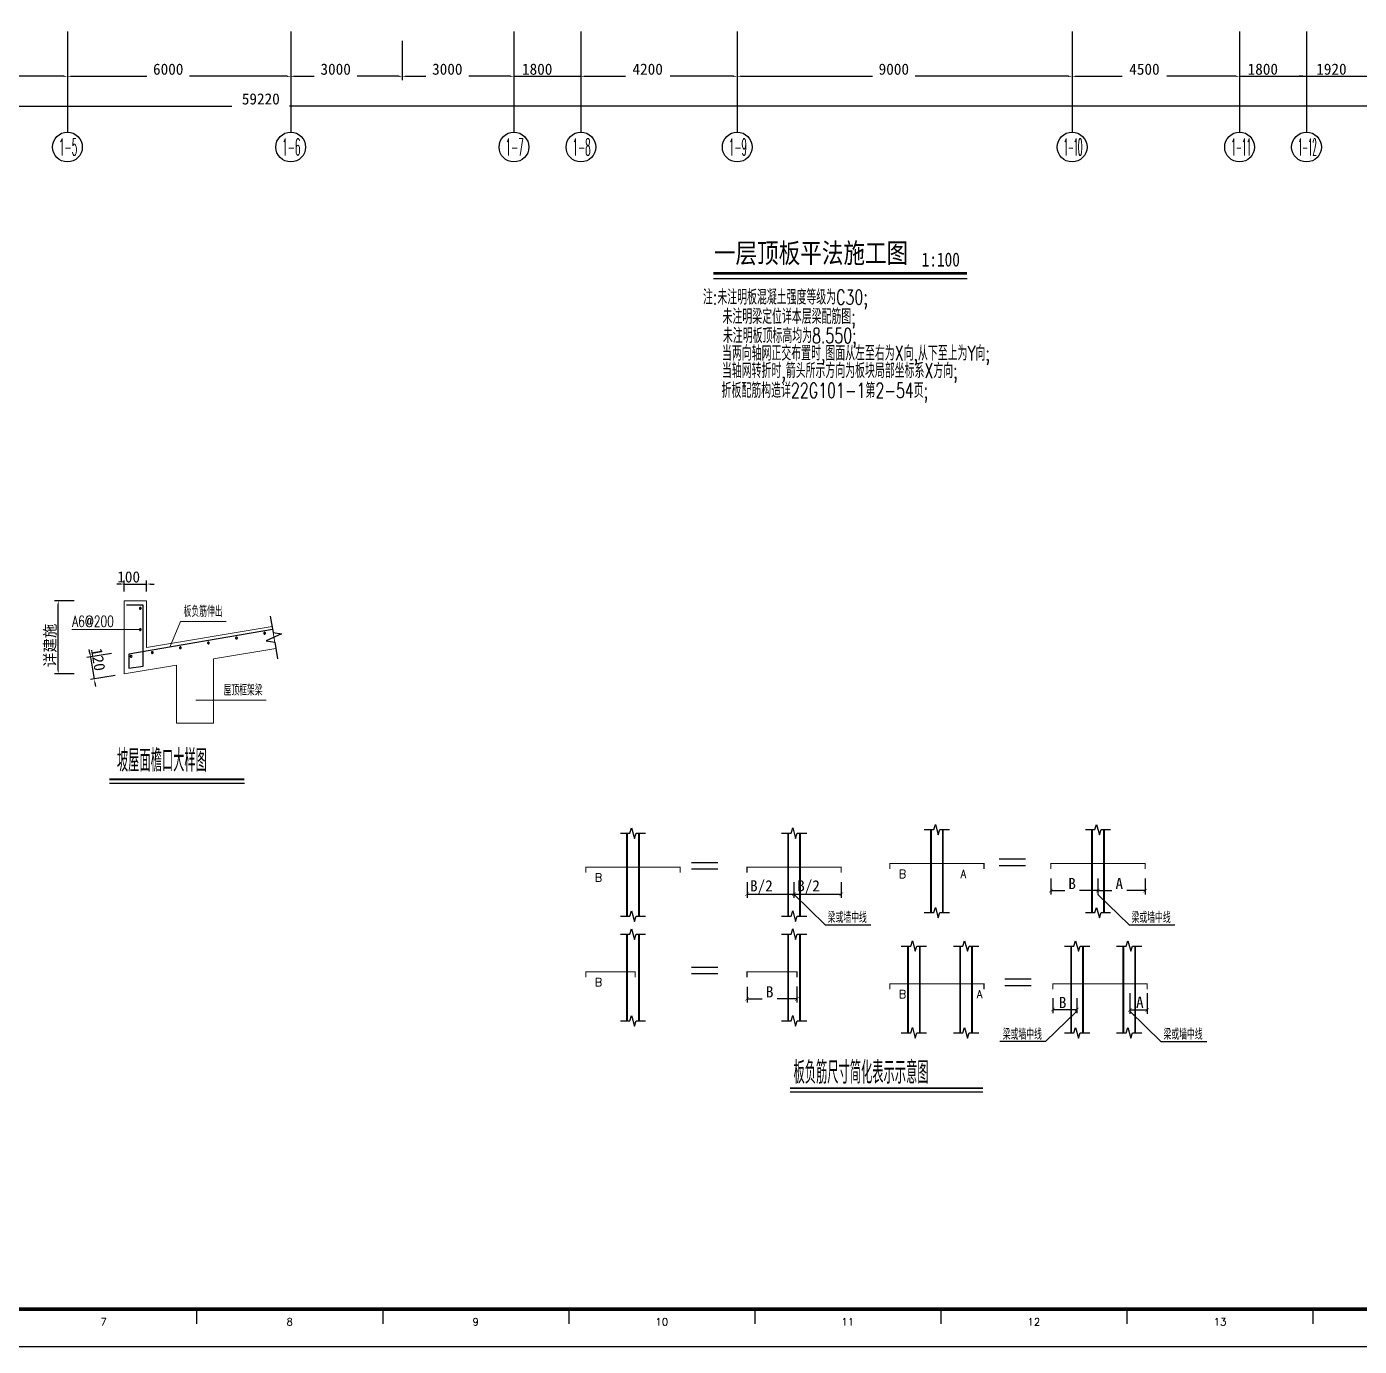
# Model space of a CAD drawing. Header units: inches. Extents: x 18712 to 314639, y 0 to 420500.
# Drawn here: x 51645 to 87459, y 0 to 35461 of the extents above; entities that cross this region are included whole.
import ezdxf
from ezdxf.enums import TextEntityAlignment as Align

# ---------------------------------------------------------------- set-up
doc = ezdxf.new("R2010")
doc.units = ezdxf.units.IN
doc.header["$LTSCALE"] = 1000
doc.header["$MEASUREMENT"] = 0
doc.layers.get('0').update_dxf_attribs({"true_color": 0xffffff})
for name, color, linetype, true_color in [('1305', 1, 'Continuous', 0xff0000), ('1306', 7, 'Continuous', 0x009900), ('AXIS_TEXT', 7, 'Continuous', 0xffffff), ('BEAM', 6, 'Continuous', 0xff00ff), ('DIM', 3, 'Continuous', 0x00ff00), ('DIM_SYMB', 3, 'Continuous', 0x00ff00), ('NUM', 7, 'Continuous', 0xffffff), ('PUB_TEXT', 7, 'Continuous', 0xffffff), ('REIND', 1, 'Continuous', 0xff0000), ('REINL', 1, 'Continuous', 0xff0000), ('TEXT', 7, 'Continuous', 0xffffff), ('THIN', 7, 'Continuous', 0xffffff), ('TK', 7, 'Continuous', 0xffffff), ('ZG-图框层', 4, 'Continuous', 0x00ffff), ('文字', 7, 'Continuous', 0xffffff), ('柱尺寸标注', 3, 'Continuous', 0x00ff00), ('楼板负筋文字', 7, 'Continuous', 0xffffff), ('砖墙', 6, 'Continuous', 0xff00ff), ('粗线', 6, 'Continuous', 0xff00ff), ('细线', 7, 'Continuous', 0xffffff), ('辅助线', 2, 'Continuous', 0xffff00)]:
    doc.layers.add(name, color=color, linetype=linetype, true_color=true_color)
doc.styles.add('-宋体', font='simsun.ttc', dxfattribs={"height": 0.2, "bigfont": 'gbcbig.shx'})
doc.styles.add('_TCH_AXIS', font='txt.shx', dxfattribs={"height": 0.2, "bigfont": 'GBCBIG.shx'})
doc.styles.add('ISOCP', font='txt.shx', dxfattribs={"height": 0.2, "bigfont": 'gbcbig.shx'})
doc.styles.add('TSSD_Label', font='txt.shx', dxfattribs={"height": 0.2, "bigfont": 'gbcbig.shx'})
doc.styles.add('TSSD_Norm', font='txt.shx', dxfattribs={"height": 0.2, "bigfont": 'gbcbig.shx'})
doc.styles.add('TSSD_Rein', font='txt.shx', dxfattribs={"height": 0.2, "bigfont": 'gbcbig.shx'})
doc.dimstyles.new('TSSD_100_100$0', dxfattribs={"dimtxt": 300, "dimasz": 100, "dimexe": 100, "dimexo": 250, "dimgap": 100, "dimtad": 1, "dimdec": 0, "dimzin": 0, "dimdsep": 46, "dimtxsty": 'Standard', "dimcen": 0, "dimclrd": 256, "dimclre": 256, "dimclrt": 7, "dimadec": 0, "dimazin": 0, "dimtfac": 1, "dimtdec": 4, "dimtix": 1, "dimtmove": 2, "dimatfit": 3, "dimfxl": 1, "dimtolj": 1, "dimtzin": 0, "dimarcsym": 0})
doc.dimstyles.new('TSSD_50_100', dxfattribs={"dimtxt": 300, "dimasz": 100, "dimexe": 100, "dimexo": 250, "dimgap": 100, "dimtad": 1, "dimdec": 0, "dimlfac": 0.5, "dimzin": 0, "dimdsep": 46, "dimtxsty": 'Standard', "dimblk": 'ARCHTICK', "dimblk1": 'ARCHTICK', "dimblk2": 'ARCHTICK', "dimcen": 0, "dimclrd": 256, "dimclre": 256, "dimclrt": 7, "dimadec": 0, "dimazin": 0, "dimtfac": 1, "dimtdec": 4, "dimtix": 1, "dimtmove": 2, "dimatfit": 3, "dimfxl": 1, "dimtolj": 1, "dimtzin": 0, "dimarcsym": 0})

# ---------------------------------------------------------------- blocks, each defined once
blk = doc.blocks.new('_ArchTick')
at = {"color": 0, "linetype": 'ByBlock', "const_width": 0.15}
blk.add_lwpolyline([(-0.5, -0.5), (0.5, 0.5)], dxfattribs=at)
blk = doc.blocks.new('*D108')
at = {"layer": 'Defpoints', "color": 0, "transparency": 16777216}
for p in [(81290, 9743), (81758, 9743), (81758, 9039)]:
    blk.add_point(p, dxfattribs=at)
at = {"layer": 'DIM', "lineweight": -2, "transparency": 16777216}
for p, q in [((81290, 9493), (81290, 8939)), ((81758, 9493), (81758, 8939)), ((81290, 9039), (81758, 9039))]:
    blk.add_line(p, q, dxfattribs=at)
at = {"layer": 'DIM', "lineweight": -2, "transparency": 16777216, "xscale": 100, "yscale": 100, "zscale": 100, "rotation": 180}
blk.add_blockref('_ArchTick', (81290, 9039), dxfattribs=at)
at = {"layer": 'DIM', "lineweight": -2, "transparency": 16777216, "xscale": 100, "yscale": 100, "zscale": 100}
blk.add_blockref('_ArchTick', (81758, 9039), dxfattribs=at)
at = {"layer": 'DIM', "color": 7, "true_color": 0xffffff, "transparency": 16777216, "insert": (81560, 9245), "char_height": 300, "attachment_point": 5}
blk.add_mtext('\\A1;A', dxfattribs=at)
blk = doc.blocks.new('*D109')
at = {"layer": 'Defpoints', "color": 0, "transparency": 16777216}
for p in [(79225, 9604), (79866, 9604), (79866, 9050)]:
    blk.add_point(p, dxfattribs=at)
at = {"layer": 'DIM', "lineweight": -2, "transparency": 16777216}
for p, q in [((79225, 9354), (79225, 8950)), ((79866, 9354), (79866, 8950)), ((79225, 9050), (79866, 9050))]:
    blk.add_line(p, q, dxfattribs=at)
at = {"layer": 'DIM', "lineweight": -2, "transparency": 16777216, "xscale": 100, "yscale": 100, "zscale": 100}
blk.add_blockref('_ArchTick', (79225, 9050), dxfattribs=at)
at = {"layer": 'DIM', "lineweight": -2, "transparency": 16777216, "xscale": 100, "yscale": 100, "zscale": 100, "rotation": 180}
blk.add_blockref('_ArchTick', (79866, 9050), dxfattribs=at)
at = {"layer": 'DIM', "color": 7, "true_color": 0xffffff, "transparency": 16777216, "insert": (79484, 9240), "char_height": 300, "attachment_point": 5}
blk.add_mtext('\\A1;B', dxfattribs=at)
blk = doc.blocks.new('*D110')
at = {"layer": 'Defpoints', "color": 0, "transparency": 16777216}
for p in [(80433, 12822), (81703, 12822), (81703, 12245)]:
    blk.add_point(p, dxfattribs=at)
at = {"layer": 'DIM', "lineweight": -2, "transparency": 16777216}
for p, q in [((80433, 12572), (80433, 12145)), ((81703, 12572), (81703, 12145)), ((80433, 12245), (80807, 12245)), ((81703, 12245), (81207, 12245))]:
    blk.add_line(p, q, dxfattribs=at)
at = {"layer": 'DIM', "lineweight": -2, "transparency": 16777216, "xscale": 100, "yscale": 100, "zscale": 100, "rotation": 180}
blk.add_blockref('_ArchTick', (80433, 12245), dxfattribs=at)
at = {"layer": 'DIM', "lineweight": -2, "transparency": 16777216, "xscale": 100, "yscale": 100, "zscale": 100}
blk.add_blockref('_ArchTick', (81703, 12245), dxfattribs=at)
at = {"layer": 'DIM', "color": 7, "true_color": 0xffffff, "transparency": 16777216, "insert": (81007, 12435), "char_height": 300, "attachment_point": 5}
blk.add_mtext('\\A1;A', dxfattribs=at)
blk = doc.blocks.new('*D111')
at = {"layer": 'Defpoints', "color": 0, "transparency": 16777216}
for p in [(79170, 12822), (80433, 12822), (80433, 12245)]:
    blk.add_point(p, dxfattribs=at)
at = {"layer": 'DIM', "lineweight": -2, "transparency": 16777216}
for p, q in [((79170, 12572), (79170, 12145)), ((80433, 12572), (80433, 12145)), ((79170, 12245), (79540, 12245)), ((80433, 12245), (79940, 12245))]:
    blk.add_line(p, q, dxfattribs=at)
at = {"layer": 'DIM', "lineweight": -2, "transparency": 16777216, "xscale": 100, "yscale": 100, "zscale": 100, "rotation": 180}
blk.add_blockref('_ArchTick', (79170, 12245), dxfattribs=at)
at = {"layer": 'DIM', "lineweight": -2, "transparency": 16777216, "xscale": 100, "yscale": 100, "zscale": 100}
blk.add_blockref('_ArchTick', (80433, 12245), dxfattribs=at)
at = {"layer": 'DIM', "color": 7, "true_color": 0xffffff, "transparency": 16777216, "insert": (79740, 12435), "char_height": 300, "attachment_point": 5}
blk.add_mtext('\\A1;B', dxfattribs=at)
blk = doc.blocks.new('*D112')
at = {"layer": 'Defpoints', "color": 0, "transparency": 16777216}
for p in [(71003, 9913), (72345, 9915), (72345, 9336)]:
    blk.add_point(p, dxfattribs=at)
at = {"layer": 'DIM', "lineweight": -2, "transparency": 16777216}
for p, q in [((71003, 9663), (71003, 9236)), ((71003, 9336), (71413, 9336)), ((72345, 9336), (71813, 9336)), ((72345, 9665), (72345, 9236))]:
    blk.add_line(p, q, dxfattribs=at)
at = {"layer": 'DIM', "lineweight": -2, "transparency": 16777216, "xscale": 100, "yscale": 100, "zscale": 100, "rotation": 180}
blk.add_blockref('_ArchTick', (71003, 9336), dxfattribs=at)
at = {"layer": 'DIM', "lineweight": -2, "transparency": 16777216, "xscale": 100, "yscale": 100, "zscale": 100}
blk.add_blockref('_ArchTick', (72345, 9336), dxfattribs=at)
at = {"layer": 'DIM', "color": 7, "true_color": 0xffffff, "transparency": 16777216, "insert": (71613, 9526), "char_height": 300, "attachment_point": 5}
blk.add_mtext('\\A1;B', dxfattribs=at)
blk = doc.blocks.new('*D113')
at = {"layer": 'Defpoints', "color": 0, "transparency": 16777216}
for p in [(72266, 12726), (73536, 12726), (73536, 12149)]:
    blk.add_point(p, dxfattribs=at)
at = {"layer": 'DIM', "lineweight": -2, "transparency": 16777216}
for p, q in [((72266, 12476), (72266, 12049)), ((73536, 12476), (73536, 12049)), ((72266, 12149), (73536, 12149))]:
    blk.add_line(p, q, dxfattribs=at)
at = {"layer": 'DIM', "lineweight": -2, "transparency": 16777216, "xscale": 100, "yscale": 100, "zscale": 100}
blk.add_blockref('_ArchTick', (72266, 12149), dxfattribs=at)
at = {"layer": 'DIM', "lineweight": -2, "transparency": 16777216, "xscale": 100, "yscale": 100, "zscale": 100, "rotation": 180}
blk.add_blockref('_ArchTick', (73536, 12149), dxfattribs=at)
at = {"layer": 'DIM', "color": 7, "true_color": 0xffffff, "transparency": 16777216, "insert": (72656, 12339), "char_height": 300, "attachment_point": 5}
blk.add_mtext('\\A1;B/2', dxfattribs=at)
blk = doc.blocks.new('*D114')
at = {"layer": 'Defpoints', "color": 0, "transparency": 16777216}
for p in [(71003, 12726), (72266, 12726), (72266, 12149)]:
    blk.add_point(p, dxfattribs=at)
at = {"layer": 'DIM', "lineweight": -2, "transparency": 16777216}
for p, q in [((71003, 12476), (71003, 12049)), ((72266, 12476), (72266, 12049)), ((71003, 12149), (72266, 12149))]:
    blk.add_line(p, q, dxfattribs=at)
at = {"layer": 'DIM', "lineweight": -2, "transparency": 16777216, "xscale": 100, "yscale": 100, "zscale": 100}
blk.add_blockref('_ArchTick', (71003, 12149), dxfattribs=at)
at = {"layer": 'DIM', "lineweight": -2, "transparency": 16777216, "xscale": 100, "yscale": 100, "zscale": 100, "rotation": 180}
blk.add_blockref('_ArchTick', (72266, 12149), dxfattribs=at)
at = {"layer": 'DIM', "color": 7, "true_color": 0xffffff, "transparency": 16777216, "insert": (71390, 12339), "char_height": 300, "attachment_point": 5}
blk.add_mtext('\\A1;B/2', dxfattribs=at)
blk = doc.blocks.new('*D1021')
at = {"layer": 'Defpoints', "color": 0, "transparency": 16777216}
for p in [(46740, 35332), (52740, 35332), (52740, 34127)]:
    blk.add_point(p, dxfattribs=at)
at = {"layer": 'DIM', "lineweight": -2, "transparency": 16777216}
for p, q in [((46740, 35082), (46740, 34027)), ((52740, 35082), (52740, 34027)), ((46840, 34127), (48874, 34127)), ((52640, 34127), (50024, 34127))]:
    blk.add_line(p, q, dxfattribs=at)
at = {"layer": 'DIM', "transparency": 16777216}
for points in [[(46840, 34144), (46840, 34110), (46740, 34127)], [(52640, 34110), (52640, 34144), (52740, 34127)]]:
    blk.add_solid(points, dxfattribs=at)
at = {"layer": 'DIM', "color": 7, "true_color": 0xffffff, "transparency": 16777216, "insert": (49449, 34317), "char_height": 300, "attachment_point": 5}
blk.add_mtext('\\A1;6000', dxfattribs=at)
blk = doc.blocks.new('*D1022')
at = {"layer": 'Defpoints', "color": 0, "transparency": 16777216}
for p in [(52740, 35332), (58740, 35332), (58740, 34127)]:
    blk.add_point(p, dxfattribs=at)
at = {"layer": 'DIM', "lineweight": -2, "transparency": 16777216}
for p, q in [((52740, 35082), (52740, 34027)), ((58740, 35082), (58740, 34027)), ((52840, 34127), (54874, 34127)), ((58640, 34127), (56024, 34127))]:
    blk.add_line(p, q, dxfattribs=at)
at = {"layer": 'DIM', "transparency": 16777216}
for points in [[(52840, 34144), (52840, 34110), (52740, 34127)], [(58640, 34110), (58640, 34144), (58740, 34127)]]:
    blk.add_solid(points, dxfattribs=at)
at = {"layer": 'DIM', "color": 7, "true_color": 0xffffff, "transparency": 16777216, "insert": (55449, 34317), "char_height": 300, "attachment_point": 5}
blk.add_mtext('\\A1;6000', dxfattribs=at)
blk = doc.blocks.new('*D1023')
at = {"layer": 'Defpoints', "color": 0, "transparency": 16777216}
for p in [(61740, 35332), (64740, 35332), (64740, 34127)]:
    blk.add_point(p, dxfattribs=at)
at = {"layer": 'DIM', "lineweight": -2, "transparency": 16777216}
for p, q in [((61740, 35082), (61740, 34027)), ((64740, 35082), (64740, 34027)), ((61840, 34127), (62374, 34127)), ((64640, 34127), (63524, 34127))]:
    blk.add_line(p, q, dxfattribs=at)
at = {"layer": 'DIM', "transparency": 16777216}
for points in [[(61840, 34144), (61840, 34110), (61740, 34127)], [(64640, 34110), (64640, 34144), (64740, 34127)]]:
    blk.add_solid(points, dxfattribs=at)
at = {"layer": 'DIM', "color": 7, "true_color": 0xffffff, "transparency": 16777216, "insert": (62949, 34317), "char_height": 300, "attachment_point": 5}
blk.add_mtext('\\A1;3000', dxfattribs=at)
blk = doc.blocks.new('*D1024')
at = {"layer": 'Defpoints', "color": 0, "transparency": 16777216}
for p in [(64740, 35332), (66540, 35332), (66540, 34127)]:
    blk.add_point(p, dxfattribs=at)
at = {"layer": 'DIM', "lineweight": -2, "transparency": 16777216}
for p, q in [((64740, 35082), (64740, 34027)), ((66540, 35082), (66540, 34027)), ((64640, 34127), (64540, 34127)), ((64740, 34127), (66540, 34127)), ((66640, 34127), (66740, 34127))]:
    blk.add_line(p, q, dxfattribs=at)
at = {"layer": 'DIM', "transparency": 16777216}
for points in [[(64640, 34110), (64640, 34144), (64740, 34127)], [(66640, 34144), (66640, 34110), (66540, 34127)]]:
    blk.add_solid(points, dxfattribs=at)
at = {"layer": 'DIM', "color": 7, "true_color": 0xffffff, "transparency": 16777216, "insert": (65365, 34317), "char_height": 300, "attachment_point": 5}
blk.add_mtext('\\A1;1800', dxfattribs=at)
blk = doc.blocks.new('*D1025')
at = {"layer": 'Defpoints', "color": 0, "transparency": 16777216}
for p in [(66540, 35332), (70740, 35332), (70740, 34127)]:
    blk.add_point(p, dxfattribs=at)
at = {"layer": 'DIM', "lineweight": -2, "transparency": 16777216}
for p, q in [((66540, 35082), (66540, 34027)), ((70740, 35082), (70740, 34027)), ((66640, 34127), (67734, 34127)), ((70640, 34127), (68934, 34127))]:
    blk.add_line(p, q, dxfattribs=at)
at = {"layer": 'DIM', "transparency": 16777216}
for points in [[(66640, 34144), (66640, 34110), (66540, 34127)], [(70640, 34110), (70640, 34144), (70740, 34127)]]:
    blk.add_solid(points, dxfattribs=at)
at = {"layer": 'DIM', "color": 7, "true_color": 0xffffff, "transparency": 16777216, "insert": (68334, 34317), "char_height": 300, "attachment_point": 5}
blk.add_mtext('\\A1;4200', dxfattribs=at)
blk = doc.blocks.new('*D1026')
at = {"layer": 'Defpoints', "color": 0, "transparency": 16777216}
for p in [(70740, 35332), (79740, 35332), (79740, 34127)]:
    blk.add_point(p, dxfattribs=at)
at = {"layer": 'DIM', "lineweight": -2, "transparency": 16777216}
for p, q in [((70740, 35082), (70740, 34027)), ((79740, 35082), (79740, 34027)), ((70840, 34127), (74374, 34127)), ((79640, 34127), (75524, 34127))]:
    blk.add_line(p, q, dxfattribs=at)
at = {"layer": 'DIM', "transparency": 16777216}
for points in [[(70840, 34144), (70840, 34110), (70740, 34127)], [(79640, 34110), (79640, 34144), (79740, 34127)]]:
    blk.add_solid(points, dxfattribs=at)
at = {"layer": 'DIM', "color": 7, "true_color": 0xffffff, "transparency": 16777216, "insert": (74949, 34317), "char_height": 300, "attachment_point": 5}
blk.add_mtext('\\A1;9000', dxfattribs=at)
blk = doc.blocks.new('*D1027')
at = {"layer": 'Defpoints', "color": 0, "transparency": 16777216}
for p in [(79740, 35332), (84240, 35332), (84240, 34127)]:
    blk.add_point(p, dxfattribs=at)
at = {"layer": 'DIM', "lineweight": -2, "transparency": 16777216}
for p, q in [((79740, 35082), (79740, 34027)), ((84240, 35082), (84240, 34027)), ((79840, 34127), (81084, 34127)), ((84140, 34127), (82284, 34127))]:
    blk.add_line(p, q, dxfattribs=at)
at = {"layer": 'DIM', "transparency": 16777216}
for points in [[(79840, 34144), (79840, 34110), (79740, 34127)], [(84140, 34110), (84140, 34144), (84240, 34127)]]:
    blk.add_solid(points, dxfattribs=at)
at = {"layer": 'DIM', "color": 7, "true_color": 0xffffff, "transparency": 16777216, "insert": (81684, 34317), "char_height": 300, "attachment_point": 5}
blk.add_mtext('\\A1;4500', dxfattribs=at)
blk = doc.blocks.new('*D1028')
at = {"layer": 'Defpoints', "color": 0, "transparency": 16777216}
for p in [(84240, 35332), (86040, 35332), (86040, 34127)]:
    blk.add_point(p, dxfattribs=at)
at = {"layer": 'DIM', "lineweight": -2, "transparency": 16777216}
for p, q in [((84240, 35082), (84240, 34027)), ((86040, 35082), (86040, 34027)), ((84140, 34127), (84040, 34127)), ((84240, 34127), (86040, 34127)), ((86140, 34127), (86240, 34127))]:
    blk.add_line(p, q, dxfattribs=at)
at = {"layer": 'DIM', "transparency": 16777216}
for points in [[(84140, 34110), (84140, 34144), (84240, 34127)], [(86140, 34144), (86140, 34110), (86040, 34127)]]:
    blk.add_solid(points, dxfattribs=at)
at = {"layer": 'DIM', "color": 7, "true_color": 0xffffff, "transparency": 16777216, "insert": (84865, 34317), "char_height": 300, "attachment_point": 5}
blk.add_mtext('\\A1;1800', dxfattribs=at)
blk = doc.blocks.new('*D1029')
at = {"layer": 'Defpoints', "color": 0, "transparency": 16777216}
for p in [(86040, 35332), (87960, 35332), (87960, 34127)]:
    blk.add_point(p, dxfattribs=at)
at = {"layer": 'DIM', "lineweight": -2, "transparency": 16777216}
for p, q in [((86040, 35082), (86040, 34027)), ((87960, 35082), (87960, 34027)), ((85940, 34127), (85840, 34127)), ((86040, 34127), (87960, 34127)), ((88060, 34127), (88160, 34127))]:
    blk.add_line(p, q, dxfattribs=at)
at = {"layer": 'DIM', "transparency": 16777216}
for points in [[(85940, 34110), (85940, 34144), (86040, 34127)], [(88060, 34144), (88060, 34110), (87960, 34127)]]:
    blk.add_solid(points, dxfattribs=at)
at = {"layer": 'DIM', "color": 7, "true_color": 0xffffff, "transparency": 16777216, "insert": (86709, 34317), "char_height": 300, "attachment_point": 5}
blk.add_mtext('\\A1;1920', dxfattribs=at)
blk = doc.blocks.new('*D1030')
at = {"layer": 'Defpoints', "color": 0, "transparency": 16777216}
for p in [(28740, 35332), (87960, 35332), (87960, 33327)]:
    blk.add_point(p, dxfattribs=at)
at = {"layer": 'DIM', "lineweight": -2, "transparency": 16777216}
for p, q in [((28740, 35082), (28740, 33227)), ((87960, 35082), (87960, 33227)), ((28840, 33327), (57162, 33327)), ((87860, 33327), (58712, 33327))]:
    blk.add_line(p, q, dxfattribs=at)
at = {"layer": 'DIM', "transparency": 16777216}
for points in [[(28840, 33344), (28840, 33310), (28740, 33327)], [(87860, 33310), (87860, 33344), (87960, 33327)]]:
    blk.add_solid(points, dxfattribs=at)
at = {"layer": 'DIM', "color": 7, "true_color": 0xffffff, "transparency": 16777216, "insert": (57937, 33517), "char_height": 300, "attachment_point": 5}
blk.add_mtext('\\A1;59220', dxfattribs=at)
blk = doc.blocks.new('_AXISO')
at = {"lineweight": -3}
blk.add_circle((0, 0), 0.5, dxfattribs=at)
blk = doc.blocks.new('*D1081')
at = {"layer": 'Defpoints', "color": 0, "transparency": 16777216}
for p in [(58740, 35332), (61740, 35332), (61740, 34127)]:
    blk.add_point(p, dxfattribs=at)
at = {"layer": 'DIM', "lineweight": -2, "transparency": 16777216}
for p, q in [((58740, 35082), (58740, 34027)), ((61740, 35082), (61740, 34027)), ((58840, 34127), (59374, 34127)), ((61640, 34127), (60524, 34127))]:
    blk.add_line(p, q, dxfattribs=at)
at = {"layer": 'DIM', "transparency": 16777216}
for points in [[(58840, 34144), (58840, 34110), (58740, 34127)], [(61640, 34110), (61640, 34144), (61740, 34127)]]:
    blk.add_solid(points, dxfattribs=at)
at = {"layer": 'DIM', "color": 7, "true_color": 0xffffff, "transparency": 16777216, "insert": (59949, 34317), "char_height": 300, "attachment_point": 5}
blk.add_mtext('\\A1;3000', dxfattribs=at)
blk = doc.blocks.new('*D1088')
at = {"layer": 'Defpoints', "color": 0, "transparency": 16777216}
for p in [(54869, 20483), (54269, 20036), (54869, 20036)]:
    blk.add_point(p, dxfattribs=at)
at = {"layer": 'DIM', "lineweight": -2, "transparency": 16777216}
for p, q in [((54169, 20483), (54069, 20483)), ((54269, 20286), (54269, 20583)), ((54269, 20483), (54869, 20483)), ((54869, 20286), (54869, 20583)), ((54969, 20483), (55069, 20483))]:
    blk.add_line(p, q, dxfattribs=at)
at = {"layer": 'DIM', "transparency": 16777216}
for points in [[(54169, 20466), (54169, 20500), (54269, 20483)], [(54969, 20500), (54969, 20466), (54869, 20483)]]:
    blk.add_solid(points, dxfattribs=at)
at = {"layer": 'DIM', "color": 7, "true_color": 0xffffff, "transparency": 16777216, "insert": (54386, 20673), "char_height": 300, "attachment_point": 5}
blk.add_mtext('\\A1;100', dxfattribs=at)
blk = doc.blocks.new('*D1089')
at = {"layer": 'Defpoints', "color": 0, "transparency": 16777216}
for p in [(52493, 20036), (53171, 20036), (53171, 18068)]:
    blk.add_point(p, dxfattribs=at)
at = {"layer": 'DIM', "lineweight": -2, "transparency": 16777216}
for p, q in [((52921, 20036), (52393, 20036)), ((52493, 18168), (52493, 19936)), ((52921, 18068), (52393, 18068))]:
    blk.add_line(p, q, dxfattribs=at)
at = {"layer": 'DIM', "transparency": 16777216}
for points in [[(52510, 19936), (52476, 19936), (52493, 20036)], [(52476, 18168), (52510, 18168), (52493, 18068)]]:
    blk.add_solid(points, dxfattribs=at)
at = {"layer": 'DIM', "color": 7, "true_color": 0xffffff, "transparency": 16777216, "insert": (52288, 18835), "char_height": 300, "attachment_point": 5, "rotation": 90}
blk.add_mtext('\\A1;详建施', dxfattribs=at)
blk = doc.blocks.new('*D1090')
at = {"layer": 'Defpoints', "color": 0, "transparency": 16777216}
for p in [(54169, 18660), (53462, 17932), (54269, 18068)]:
    blk.add_point(p, dxfattribs=at)
at = {"layer": 'DIM', "lineweight": -2, "transparency": 16777216}
for p, q in [((53345, 18622), (53329, 18721)), ((53923, 18618), (53263, 18507)), ((53362, 18523), (53462, 17932)), ((54023, 18026), (53363, 17915)), ((53478, 17833), (53495, 17735))]:
    blk.add_line(p, q, dxfattribs=at)
at = {"layer": 'DIM', "transparency": 16777216}
for points in [[(53329, 18619), (53362, 18625), (53362, 18523)], [(53495, 17836), (53462, 17830), (53462, 17932)]]:
    blk.add_solid(points, dxfattribs=at)
at = {"layer": 'DIM', "color": 7, "true_color": 0xffffff, "transparency": 16777216, "insert": (53566, 18455), "char_height": 300, "attachment_point": 5, "rotation": 279.5667}
blk.add_mtext('\\A1;120', dxfattribs=at)

msp = doc.modelspace()

# ---------------------------------------------------------------- linework, layer by layer
at = {"layer": '1305', "lineweight": -3, "const_width": 30}
for points in [[(77373, 12822.4), (77373, 12972.4), (74839.7, 12972.4), (74839.7, 12822.4)], [(81703, 12822.4), (81703, 12972.4), (79169.7, 12972.4), (79169.7, 12822.4)], [(69206.3, 12726.4), (69206.3, 12876.4), (66673, 12876.4), (66673, 12726.4)], [(73536.3, 12726.4), (73536.3, 12876.4), (71003, 12876.4), (71003, 12726.4)], [(67999.3, 9913.3), (67999.3, 10063.3), (66673, 10063.2), (66673, 9913.2)], [(72345.2, 9913.3), (72345.2, 10063.3), (71003, 10063.2), (71003, 9913.2)], [(77373, 9593.3), (77373, 9743.3), (74839.7, 9743.3), (74839.7, 9593.3)], [(81758, 9593.3), (81758, 9743.3), (79224.7, 9743.3), (79224.7, 9593.3)]]:
    msp.add_lwpolyline(points, dxfattribs=at)
at = {"layer": 'BEAM', "linetype": 'ByBlock', "lineweight": -3}
for p, q in [((72266, 12149.2), (73103.4, 11327)), ((80432.7, 12145.2), (81270, 11323)), ((73103.4, 11327), (74333.2, 11327)), ((81270, 11323), (82499.9, 11323)), ((79865.8, 9010.5), (79028.5, 8188.3)), ((81290.2, 9010.5), (82127.5, 8188.3)), ((79028.5, 8188.3), (77798.6, 8188.3)), ((82127.5, 8188.3), (83357.4, 8188.3))]:
    msp.add_line(p, q, dxfattribs=at)
at = {"layer": 'DIM', "lineweight": -3}
for p, q in [((52740.2, 35332), (52740.2, 32627)), ((58740.2, 35332), (58740.2, 32627)), ((64740.2, 35332), (64740.2, 32627)), ((66540.2, 35332), (66540.2, 32627)), ((70740.2, 35332), (70740.2, 32627)), ((79740.2, 35332), (79740.2, 32627)), ((84240.2, 35332), (84240.2, 32627)), ((86040.2, 35332), (86040.2, 32627))]:
    msp.add_line(p, q, dxfattribs=at)
at = {"layer": 'DIM_SYMB', "lineweight": -3, "const_width": 70}
msp.add_lwpolyline([(70100.1, 28830.2), (76918.8, 28830.2)], dxfattribs=at)
at = {"layer": 'DIM_SYMB', "lineweight": -3}
msp.add_lwpolyline([(70100.1, 28690.2), (76918.8, 28690.2)], dxfattribs=at)
at = {"layer": 'NUM', "lineweight": -3, "const_width": 50}
msp.add_lwpolyline([(72161.2, 6937.7), (77343.1, 6937.7)], dxfattribs=at)
at = {"layer": 'NUM', "lineweight": -3}
msp.add_lwpolyline([(72161.2, 6837.7), (77343.1, 6837.7)], dxfattribs=at)
at = {"layer": 'REIND', "lineweight": -3}
for points in [[(54721.8, 19838.4, 1), (54674.6, 19821.6, 1)], [(54721.8, 19268.4, 1), (54674.6, 19251.6, 1)], [(57308.4, 19040.3, 1), (57261.3, 19023.5, 1)], [(58063.2, 19170.5, 1), (58016.1, 19153.7, 1)], [(55043.9, 18649.8, 1), (54996.8, 18633, 1)], [(55798.7, 18779.9, 1), (55751.6, 18763.2, 1)], [(56553.6, 18910.1, 1), (56506.5, 18893.4, 1)], [(54475.8, 18548.4, 1), (54428.6, 18531.6, 1)]]:
    msp.add_lwpolyline(points, format="xyb", close=True, dxfattribs=at)
at = {"layer": 'REINL', "lineweight": -3}
msp.add_lwpolyline([(58252.5, 19264.7), (54386.2, 18598), (54386.2, 18227), (54772.2, 18278), (54772.2, 19913), (54331.2, 19913)], dxfattribs=at)
at = {"layer": 'THIN', "lineweight": -3}
for points in [[(58192.3, 19621.5), (58267.1, 19177.8), (58495.7, 19145.3), (58081.8, 18953.8), (58310.3, 18921.4), (58385.1, 18477.6)], [(75767.1, 13884.5), (76023.1, 13884.5), (76067.9, 14025.3), (76144.7, 13743.7), (76189.5, 13884.5), (76445.5, 13884.5)], [(80097.1, 13884.5), (80353.1, 13884.5), (80397.9, 14025.3), (80474.7, 13743.7), (80519.5, 13884.5), (80775.5, 13884.5)], [(67600.5, 13788.5), (67856.5, 13788.5), (67901.3, 13929.3), (67978.1, 13647.7), (68022.9, 13788.5), (68278.9, 13788.5)], [(71930.5, 13788.5), (72186.5, 13788.5), (72231.3, 13929.3), (72308.1, 13647.7), (72352.9, 13788.5), (72608.9, 13788.5)], [(67600.5, 11559.2), (67856.5, 11559.2), (67901.3, 11700), (67978.1, 11418.4), (68022.9, 11559.2), (68278.9, 11559.2)], [(71930.5, 11559.2), (72186.5, 11559.2), (72231.3, 11700), (72308.1, 11418.4), (72352.9, 11559.2), (72608.9, 11559.2)], [(75767.1, 11655.2), (76023.1, 11655.2), (76067.9, 11796), (76144.7, 11514.4), (76189.5, 11655.2), (76445.5, 11655.2)], [(80097.1, 11655.2), (80353.1, 11655.2), (80397.9, 11796), (80474.7, 11514.4), (80519.5, 11655.2), (80775.5, 11655.2)], [(67600.5, 11077.1), (67856.5, 11077.1), (67901.3, 11217.9), (67978.1, 10936.3), (68022.9, 11077.1), (68278.9, 11077.1)], [(71930.5, 11077.1), (72186.5, 11077.1), (72231.3, 11217.9), (72308.1, 10936.3), (72352.9, 11077.1), (72608.9, 11077.1)], [(75148.7, 10757.1), (75404.7, 10757.1), (75449.5, 10897.9), (75526.3, 10616.3), (75571.1, 10757.1), (75827.1, 10757.1)], [(76551.1, 10757.1), (76807.1, 10757.1), (76851.9, 10897.9), (76928.7, 10616.3), (76973.5, 10757.1), (77229.5, 10757.1)], [(79533.7, 10757.1), (79789.7, 10757.1), (79834.5, 10897.9), (79911.3, 10616.3), (79956.1, 10757.1), (80212.1, 10757.1)], [(80936.1, 10757.1), (81192.1, 10757.1), (81236.9, 10897.9), (81313.7, 10616.3), (81358.5, 10757.1), (81614.5, 10757.1)], [(67600.5, 8746), (67856.5, 8746), (67901.3, 8886.8), (67978.1, 8605.2), (68022.9, 8746), (68278.9, 8746)], [(71930.5, 8746), (72186.5, 8746), (72231.3, 8886.8), (72308.1, 8605.2), (72352.9, 8746), (72608.9, 8746)], [(75148.7, 8426), (75404.7, 8426), (75449.5, 8566.8), (75526.3, 8285.2), (75571.1, 8426), (75827.1, 8426)], [(76551.1, 8426), (76807.1, 8426), (76851.9, 8566.8), (76928.7, 8285.2), (76973.5, 8426), (77229.5, 8426)], [(79533.7, 8426), (79789.7, 8426), (79834.5, 8566.8), (79911.3, 8285.2), (79956.1, 8426), (80212.1, 8426)], [(80936.1, 8426), (81192.1, 8426), (81236.9, 8566.8), (81313.7, 8285.2), (81358.5, 8426), (81614.5, 8426)]]:
    msp.add_lwpolyline(points, dxfattribs=at)
at = {"layer": 'TK', "lineweight": -3}
for p, q in [((56212.2, 1000), (56212.2, 608.7)), ((61212.2, 1000), (61212.2, 608.7)), ((66212.2, 1000), (66212.2, 608.7)), ((71212.2, 1000), (71212.2, 608.7)), ((76212.2, 1000), (76212.2, 608.7)), ((81212.2, 1000), (81212.2, 608.7)), ((86212.2, 1000), (86212.2, 608.7))]:
    msp.add_line(p, q, dxfattribs=at)
msp.add_lwpolyline([(18712.2, 84100), (18712.2, 0), (137612.2, 0), (137612.2, 84100)], close=True, dxfattribs=at)
at = {"layer": 'TK', "lineweight": -3, "const_width": 100}
msp.add_lwpolyline([(21212.2, 83100), (21212.2, 1000), (136612.2, 1000), (136612.2, 83100)], close=True, dxfattribs=at)
at = {"layer": 'ZG-图框层', "lineweight": -3}
msp.add_lwpolyline([(18712.2, 0), (137612.2, 0), (137612.2, 84100), (18712.2, 84100)], close=True, dxfattribs=at)
at = {"layer": 'ZG-图框层', "lineweight": -3, "const_width": 100}
msp.add_lwpolyline([(21212.2, 1000), (136612.2, 1000), (136612.2, 83100), (21212.2, 83100)], close=True, dxfattribs=at)
at = {"layer": '柱尺寸标注', "lineweight": 18}
for p, q in [((55488.8, 18788.1), (55776.2, 19481)), ((55776.2, 19481), (57007.2, 19481)), ((54698.2, 19260), (52860.2, 19260)), ((56189.2, 17366), (58082.2, 17366))]:
    msp.add_line(p, q, dxfattribs=at)
msp.add_lwpolyline([(54269.4, 18067.9), (55669.4, 18303.9), (55669.4, 16743.8), (56669.4, 16743.8), (56669.4, 18472.4), (58338.6, 18753.7), (58238.9, 19345.4), (54869.4, 18777.5), (54869.4, 20036.3), (54269.4, 20036.3)], close=True, dxfattribs=at)
at = {"layer": '砖墙', "lineweight": -3, "const_width": 50}
for points in [[(67779.7, 11559.2), (67779.7, 13788.5)], [(68099.7, 11559.2), (68099.7, 13788.5)], [(72109.7, 11559.2), (72109.7, 13788.5)], [(72429.7, 11559.2), (72429.7, 13788.5)], [(75946.3, 11655.2), (75946.3, 13884.5)], [(76266.3, 11655.2), (76266.3, 13884.5)], [(80276.3, 11655.2), (80276.3, 13884.5)], [(80596.3, 11655.2), (80596.3, 13884.5)], [(67779.7, 8746), (67779.7, 11077.1)], [(68099.7, 8746), (68099.7, 11077.1)], [(72109.7, 8746), (72109.7, 11077.1)], [(72429.7, 8746), (72429.7, 11077.1)], [(75327.9, 8426), (75327.9, 10757.1)], [(75647.9, 8426), (75647.9, 10757.1)], [(76730.3, 8426), (76730.3, 10757.1)], [(77050.3, 8426), (77050.3, 10757.1)], [(79712.9, 8426), (79712.9, 10757.1)], [(80032.9, 8426), (80032.9, 10757.1)], [(81115.3, 8426), (81115.3, 10757.1)], [(81435.3, 8426), (81435.3, 10757.1)]]:
    msp.add_lwpolyline(points, dxfattribs=at)
at = {"layer": '粗线', "lineweight": -3, "const_width": 50}
msp.add_lwpolyline([(53866.6, 15235), (57496.8, 15235)], dxfattribs=at)
at = {"layer": '细线', "lineweight": -3}
msp.add_lwpolyline([(53866.6, 15135), (57496.8, 15135)], dxfattribs=at)
at = {"layer": '辅助线', "lineweight": -3}
for p, q in [((69514.2, 13005.2), (70221.2, 13005.2)), ((77778.9, 13101.2), (78485.9, 13101.2)), ((77778.9, 12924.2), (78485.9, 12924.2)), ((69514.2, 12828.2), (70221.2, 12828.2)), ((69514.2, 10192), (70221.2, 10192)), ((69514.2, 10015), (70221.2, 10015)), ((77929.9, 9872), (78636.9, 9872)), ((77929.9, 9695), (78636.9, 9695))]:
    msp.add_line(p, q, dxfattribs=at)

# ---------------------------------------------------------------- block references
at = {"layer": 'DIM'}
ref = msp.add_blockref('_AXISO', (52740.2, 32227), dxfattribs=dict(at, xscale=800, yscale=800))
ref.add_attrib('A', '1-5', (52513.9, 32000.7), dxfattribs={"layer": 'AXIS_TEXT', "height": 452.55, "style": '_TCH_AXIS', "width": 0.381818})
ref = msp.add_blockref('_AXISO', (58740.2, 32227), dxfattribs=dict(at, xscale=800, yscale=800))
ref.add_attrib('A', '1-6', (58513.9, 32000.7), dxfattribs={"layer": 'AXIS_TEXT', "height": 452.55, "style": '_TCH_AXIS', "width": 0.381818})
ref = msp.add_blockref('_AXISO', (64740.2, 32227), dxfattribs=dict(at, xscale=800, yscale=800))
ref.add_attrib('A', '1-7', (64513.9, 32000.7), dxfattribs={"layer": 'AXIS_TEXT', "height": 452.55, "style": '_TCH_AXIS', "width": 0.381818})
ref = msp.add_blockref('_AXISO', (66540.2, 32227), dxfattribs=dict(at, xscale=800, yscale=800))
ref.add_attrib('A', '1-8', (66313.9, 32000.7), dxfattribs={"layer": 'AXIS_TEXT', "height": 452.55, "style": '_TCH_AXIS', "width": 0.381818})
ref = msp.add_blockref('_AXISO', (70740.2, 32227), dxfattribs=dict(at, xscale=800, yscale=800))
ref.add_attrib('A', '1-9', (70513.9, 32000.7), dxfattribs={"layer": 'AXIS_TEXT', "height": 452.55, "style": '_TCH_AXIS', "width": 0.381818})
ref = msp.add_blockref('_AXISO', (79740.2, 32227), dxfattribs=dict(at, xscale=800, yscale=800))
ref.add_attrib('A', '1-10', (79513.9, 32000.7), dxfattribs={"layer": 'AXIS_TEXT', "height": 452.55, "style": '_TCH_AXIS', "width": 0.3})
ref = msp.add_blockref('_AXISO', (84240.2, 32227), dxfattribs=dict(at, xscale=800, yscale=800))
ref.add_attrib('A', '1-11', (84013.9, 32000.7), dxfattribs={"layer": 'AXIS_TEXT', "height": 452.55, "style": '_TCH_AXIS', "width": 0.323077})
ref = msp.add_blockref('_AXISO', (86040.2, 32227), dxfattribs=dict(at, xscale=800, yscale=800))
ref.add_attrib('A', '1-12', (85813.9, 32000.7), dxfattribs={"layer": 'AXIS_TEXT', "height": 452.55, "style": '_TCH_AXIS', "width": 0.3})

# ---------------------------------------------------------------- texts
at = {"layer": '1306', "style": 'TSSD_Rein'}
for s, width, p in [('B', 1.0095, (66915.7, 12488)), ('B', 1.0095, (75082.3, 12584)), ('A', 0.883312, (76743.3, 12584)), ('B', 1.0095, (66915.7, 9674.9)), ('B', 1.0095, (75082.3, 9354.9)), ('A', 0.883312, (77178.3, 9354.9))]:
    msp.add_text(s, height=220, dxfattribs=dict(at, width=width)).set_placement(p)
at = {"layer": 'NUM', "style": 'TSSD_Norm', "width": 0.7}
for s, p in [('注:未注明板混凝土强度等级为C30;', (69819.4, 27993)), ('未注明梁定位详本层梁配筋图; ', (70345.9, 27472.2)), ('未注明板顶标高均为8.550;', (70356.1, 26958.4)), ('当两向轴网正交布置时,图面从左至右为X向,从下至上为Y向; ', (70330.1, 26487.4)), ('当轴网转折时,箭头所示方向为板块局部坐标系X方向; ', (70330.1, 26017.4)), ('折板配筋构造详22G101-1第2-54页;', (70320.1, 25486.4))]:
    msp.add_text(s, height=400, dxfattribs=at).set_placement(p)
at = {"layer": 'PUB_TEXT', "style": '-宋体', "width": 0.8}
for s, height, p in [('一层顶板平法施工图', 531.65, (70113.5, 29113)), ('1:100', 377.64, (75696.7, 29015.4))]:
    msp.add_text(s, height=height, dxfattribs=at).set_placement(p)
at = {"layer": 'TEXT', "style": 'TSSD_Rein', "width": 0.7}
msp.add_text('板负筋尺寸简化表示示意图', height=600, dxfattribs=at).set_placement((72252.8, 7057.7))
at = {"layer": 'THIN', "style": 'TSSD_Label', "width": 0.7}
for p in [(74222.8, 11377), (82389.5, 11373), (78927.6, 8238.3), (83247, 8238.3)]:
    msp.add_text('梁或墙中线', height=300, dxfattribs=at).set_placement(p, align=Align.RIGHT)
at = {"layer": 'TK', "style": 'ISOCP'}
for s, p in [('7', (53712.2, 658.7)), ('8', (58712.2, 658.7)), ('9', (63712.2, 658.7)), ('10', (68712.2, 658.7)), ('11', (73712.2, 658.7)), ('12', (78712.2, 658.7)), ('13', (83712.2, 658.7))]:
    msp.add_text(s, height=200, dxfattribs=at).set_placement(p, align=Align.MIDDLE_CENTER)
at = {"layer": '文字', "style": 'TSSD_Norm', "width": 0.7}
msp.add_text('坡屋面檐口大样图', height=600, dxfattribs=at).set_placement((54070.2, 15440.1))
at = {"layer": '楼板负筋文字', "style": 'TSSD_Rein', "width": 0.7}
for s, p in [('板负筋伸出', (55860.7, 19600.5)), ('A6@200', (52866.7, 19331.5)), ('屋顶框架梁', (56935.7, 17485.5))]:
    msp.add_text(s, height=300, dxfattribs=at).set_placement(p)

# ---------------------------------------------------------------- dimensions: what is measured, and where the dimension line sits
at = {"layer": 'DIM'}
for base, p1, p2, angle, text, dimstyle, override, picture, middle, dimtype in [((87960.2, 33327), (28740.2, 35332), (87960.2, 35332), 0, '59220', 'TSSD_100_100$0', {"dimscale": 1, "dimlfac": 1}, '*D1030', (57937.1, 33517), 161), ((52740.2, 34127), (46740.2, 35332), (52740.2, 35332), 0, '6000', 'TSSD_100_100$0', {"dimscale": 1, "dimlfac": 1}, '*D1021', (49449.5, 34317), 161), ((58740.2, 34127), (52740.2, 35332), (58740.2, 35332), 0, '6000', 'TSSD_100_100$0', {"dimscale": 1, "dimlfac": 1}, '*D1022', (55449.5, 34317), 161), ((61740.2, 34127), (58740.2, 35332), (61740.2, 35332), 0, '3000', 'TSSD_100_100$0', {"dimscale": 1, "dimlfac": 1}, '*D1081', (59949.5, 34317), 161), ((64740.2, 34127), (61740.2, 35332), (64740.2, 35332), 0, '3000', 'TSSD_100_100$0', {"dimscale": 1, "dimlfac": 1}, '*D1023', (62949.5, 34317), 161), ((66540.2, 34127), (64740.2, 35332), (66540.2, 35332), 0, '1800', 'TSSD_100_100$0', {"dimscale": 1, "dimlfac": 1}, '*D1024', (65364.8, 34317), 161), ((70740.2, 34127), (66540.2, 35332), (70740.2, 35332), 0, '4200', 'TSSD_100_100$0', {"dimscale": 1, "dimlfac": 1}, '*D1025', (68334.2, 34317), 161), ((79740.2, 34127), (70740.2, 35332), (79740.2, 35332), 0, '9000', 'TSSD_100_100$0', {"dimscale": 1, "dimlfac": 1}, '*D1026', (74949.5, 34317), 161), ((84240.2, 34127), (79740.2, 35332), (84240.2, 35332), 0, '4500', 'TSSD_100_100$0', {"dimscale": 1, "dimlfac": 1}, '*D1027', (81684.2, 34317), 161), ((86040.2, 34127), (84240.2, 35332), (86040.2, 35332), 0, '1800', 'TSSD_100_100$0', {"dimscale": 1, "dimlfac": 1}, '*D1028', (84864.8, 34317), 161), ((87960.2, 34127), (86040.2, 35332), (87960.2, 35332), 0, '1920', 'TSSD_100_100$0', {"dimscale": 1, "dimlfac": 1}, '*D1029', (86709.5, 34317), 161), ((52493.1, 20036.3), (53171.4, 18067.9), (53171.4, 20036.3), 90, '详建施', 'TSSD_100_100$0', {"dimscale": 1, "dimlfac": 1}, '*D1089', (52288.3, 18834.7), 160), ((53461.8, 17931.8), (54169.4, 18659.5), (54269.1, 18067.9), 279.56669, '120', 'TSSD_100_100$0', {"dimscale": 1, "dimlfac": 1}, '*D1090', (53566.2, 18455.4), 161), ((72266, 12149.2), (71003, 12726.4), (72266, 12726.4), 180, 'B/2', 'TSSD_50_100', {"dimscale": 1, "dimlfac": 0.5}, '*D114', (71389.7, 12339.2), 160), ((73536.3, 12149.2), (72266, 12726.4), (73536.3, 12726.4), 180, 'B/2', 'TSSD_50_100', {"dimscale": 1, "dimlfac": 0.5}, '*D113', (72656.4, 12339.2), 160), ((80432.7, 12245.2), (79169.7, 12822.4), (80432.7, 12822.4), 180, 'B', 'TSSD_50_100', {"dimscale": 1, "dimlfac": 0.5}, '*D111', (79740, 12435.2), 160), ((81703, 12245.2), (80432.7, 12822.4), (81703, 12822.4), 180, 'A', 'TSSD_50_100', {"dimscale": 1, "dimlfac": 0.5}, '*D110', (81006.6, 12435.2), 160), ((72345.2, 9336), (71003, 9913.2), (72345.2, 9915), 180, 'B', 'TSSD_50_100', {"dimscale": 1, "dimlfac": 0.5}, '*D112', (71612.9, 9526), 160), ((81758, 9039.2), (81290.2, 9743.3), (81758, 9743.3), 180, 'A', 'TSSD_50_100', {"dimscale": 1, "dimlfac": 0.5}, '*D108', (81560.1, 9245.3), 160), ((79865.8, 9050.2), (79224.7, 9604.2), (79865.8, 9604.2), 180, 'B', 'TSSD_50_100', {"dimscale": 1, "dimlfac": 0.5}, '*D109', (79484, 9240.2), 160)]:
    dim = msp.add_linear_dim(base=base, p1=p1, p2=p2, angle=angle, text=text, dimstyle=dimstyle, override=override, dxfattribs=at)
    dim.commit()
    dim.dimension.update_dxf_attribs({"geometry": picture, "text_midpoint": middle, "dimtype": dimtype})
dim = msp.add_linear_dim(base=(54869.4, 20483.1), p1=(54269.4, 20036.3), p2=(54869.4, 20036.3), text='100', dimstyle='TSSD_100_100$0', override={"dimscale": 1, "dimlfac": 1}, dxfattribs=at)
dim.commit()
dim.dimension.update_dxf_attribs({"geometry": '*D1088', "text_midpoint": (54385.8, 20673.1), "dimtype": 160})

doc.saveas('drawing.dxf')
